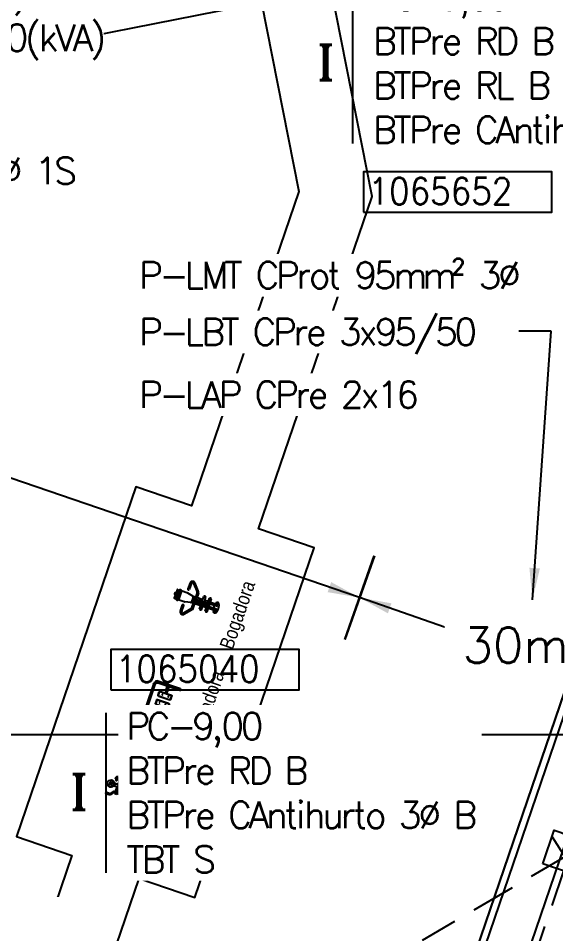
# Model space of a CAD drawing. Extents: x 0 to 336586, y 0 to 6284468.
# Drawn here: x 335330.17 to 335345.3, y 6277894.39 to 6277920.17 of the extents above; entities that cross this region are included whole.
import ezdxf
from ezdxf.enums import TextEntityAlignment as Align

# ---------------------------------------------------------------- set-up
doc = ezdxf.new("R2010")
doc.units = 0
doc.header["$LTSCALE"] = 5
doc.linetypes.add('DASHED', pattern=[0.75, 0.5, -0.25])
for name, color, linetype in [('ACOM-P', 251, 'DASHED'), ('CALLES-URBANAS', 6, 'Continuous'), ('COTAS', 11, 'Continuous'), ('GRILLA', 254, 'Continuous'), ('LBT_A_P', 100, 'DASHED'), ('LINEA-EDIFICACION-URBANA', 21, 'Continuous'), ('Numero', 42, 'Continuous'), ('PLANTA', 6, 'Continuous'), ('POSTES_E', 41, 'Continuous'), ('POSTES_P', 41, 'Continuous'), ('Prosan General Maquinas Ejercicios', 8, 'Continuous'), ('Prosan General Textos', 8, 'Continuous'), ('Prosan Pavimentación Vereda Proyectada', 8, 'Continuous'), ('TEXTO', 2, 'Continuous'), ('TEXTO-AP_P', 50, 'Continuous'), ('TEXTO-BT_P', 151, 'Continuous'), ('TEXTO-MT_P', 1, 'Continuous')]:
    doc.layers.add(name, color=color, linetype=linetype)
doc.styles.add('2mm', font='simplex.shx', dxfattribs={"width": 0.8, "height": 0.65})
doc.styles.add('ROMANS', font='romans.shx', dxfattribs={"height": 1})
doc.styles.add('ROMANT', font='romant.shx', dxfattribs={"height": 2})
doc.styles.add('Swis-50', font='swissc.ttf', dxfattribs={"width": 0.85})
doc.dimstyles.new('ACOMETIDA 500', dxfattribs={"dimtxt": 0.65, "dimasz": 1.8, "dimexe": 1.25, "dimexo": 0.625, "dimtad": 0, "dimdec": 0, "dimtxsty": '2mm', "dimblk": 'NONE', "dimcen": 2.5, "dimse1": 1, "dimse2": 1, "dimclrd": 256, "dimclrt": 2, "dimadec": 0, "dimazin": 0, "dimtfac": 1, "dimtdec": 0, "dimtmove": 0, "dimatfit": 3, "dimldrblk": 'NONE', "dimfxl": 1, "dimtfill": 1, "dimlwd": -1, "dimarcsym": 2})
doc.dimstyles.new('COTA 500', dxfattribs={"dimtxt": 0.9, "dimasz": 0.9, "dimexe": 1.25, "dimexo": 1.25, "dimgap": 1.2, "dimtad": 0, "dimtih": 1, "dimtoh": 1, "dimdec": 0, "dimzin": 0, "dimdsep": 46, "dimtxsty": 'ROMANS', "dimcen": 0, "dimclrd": 11, "dimclre": 11, "dimclrt": 256, "dimadec": 0, "dimazin": 0, "dimtfac": 1, "dimtdec": 0, "dimtofl": 0, "dimtmove": 0, "dimatfit": 3, "dimfxl": 1.25, "dimfxlon": 1, "dimtfill": 1, "dimtolj": 1, "dimtzin": 0, "dimarcsym": 0})
doc.dimstyles.new('GRILLA X 500', dxfattribs={"dimtxt": 0.5, "dimasz": 1.8, "dimexe": 1.25, "dimexo": 0.625, "dimtad": 0, "dimdec": 0, "dimtxsty": 'ROMANS', "dimblk": 'NONE', "dimcen": 2.5, "dimse1": 1, "dimse2": 1, "dimsd1": 1, "dimsd2": 1, "dimclrd": 256, "dimclrt": 256, "dimadec": 0, "dimazin": 0, "dimtfac": 1, "dimtdec": 0, "dimtmove": 0, "dimatfit": 3, "dimldrblk": 'NONE', "dimfxlon": 1, "dimtfill": 1, "dimlwd": -1, "dimarcsym": 2})
doc.dimstyles.new('VANO 500', dxfattribs={"dimtxt": 0.65, "dimasz": 1.8, "dimexe": 0, "dimexo": 8, "dimgap": 1.2, "dimtad": 0, "dimdec": 0, "dimzin": 0, "dimdsep": 46, "dimtxsty": '2mm', "dimblk": 'NONE', "dimcen": 0, "dimse1": 1, "dimse2": 1, "dimsd1": 1, "dimsd2": 1, "dimclrd": 7, "dimclrt": 2, "dimadec": 0, "dimazin": 0, "dimtfac": 1, "dimtdec": 0, "dimtofl": 0, "dimtmove": 0, "dimatfit": 3, "dimldrblk": 'NONE', "dimfxl": 1, "dimtfill": 1, "dimtolj": 1, "dimtzin": 0, "dimlwd": 25, "dimarcsym": 0})

# ---------------------------------------------------------------- blocks, each defined once
blk = doc.blocks.new('Maquina A')
at = {"layer": 'Prosan General Maquinas Ejercicios'}
h = blk.add_hatch(color=256, dxfattribs=at)
edge = h.paths.add_edge_path()
edge.add_ellipse((-1.137, 0.001), major_axis=(0.0372, 0), ratio=0.731779, start_angle=0, end_angle=360)
for p, q in [((-1.195, 0.319), (-1.267, 0.319)), ((-1.195, 0.28), (-1.267, 0.28)), ((-1.195, 0.28), (-1.195, 0.319)), ((-1.174, 0.315), (-1.195, 0.315)), ((-1.174, 0.283), (-1.195, 0.283)), ((-1.159, 0.275), (-1.104, 0.197)), ((-1.133, 0.293), (-1.076, 0.212)), ((-0.242, 0.274), (-0.57, 0.274)), ((-0.242, 0.268), (-0.57, 0.268)), ((-0.001, 0.26), (0.059, 0.26)), ((-0.001, 0.26), (-0.001, 0.124)), ((0.059, 0.26), (0.059, 0.124)), ((-1.041, 0.038), (-1.239, 0.038)), ((-1.062, 0.206), (-1.046, 0.206)), ((-1.062, 0.174), (-1.046, 0.174)), ((-1.046, 0.224), (-1.046, 0.206)), ((-1.046, 0.174), (-1.046, 0.142)), ((-1.045, 0.231), (-0.987, 0.231)), ((-1.045, 0.231), (-1.045, 0.225)), ((-1.045, 0.225), (-0.987, 0.225)), ((-1.044, 0.14), (-0.988, 0.14)), ((-1.041, 0.141), (-1.041, 0.038)), ((-0.99, 0.141), (-0.99, 0.038)), ((-0.175, 0.038), (-0.99, 0.038)), ((-0.987, 0.231), (-0.987, 0.225)), ((-0.986, 0.208), (-0.986, 0.224)), ((-0.986, 0.208), (-0.765, 0.208)), ((-0.986, 0.142), (-0.986, 0.17)), ((-0.986, 0.17), (-0.765, 0.17)), ((-0.808, 0.221), (-0.676, 0.221)), ((-0.808, 0.208), (-0.808, 0.221)), ((-0.808, 0.16), (-0.808, 0.17)), ((-0.594, 0.16), (-0.808, 0.16)), ((-0.802, 0.227), (-0.748, 0.227)), ((-0.802, 0.227), (-0.802, 0.221)), ((-0.802, 0.16), (-0.802, 0.154)), ((-0.748, 0.154), (-0.802, 0.154)), ((-0.795, 0.227), (-0.755, 0.227)), ((-0.748, 0.227), (-0.748, 0.221)), ((-0.748, 0.16), (-0.748, 0.154)), ((-0.742, 0.174), (-0.742, 0.221)), ((-0.742, 0.16), (-0.742, 0.174)), ((-0.676, 0.221), (-0.594, 0.221)), ((-0.594, 0.25), (-0.594, 0.171)), ((-0.594, 0.171), (-0.594, 0.13)), ((-0.588, 0.25), (-0.588, 0.171)), ((-0.588, 0.171), (-0.588, 0.13)), ((-0.242, 0.112), (-0.57, 0.112)), ((-0.242, 0.106), (-0.57, 0.106)), ((-0.224, 0.25), (-0.224, 0.13)), ((-0.218, 0.25), (-0.218, 0.13)), ((-0.218, 0.22), (-0.001, 0.22)), ((-0.001, 0.16), (-0.218, 0.16)), ((-0.18, 0.124), (0.064, 0.124)), ((-0.18, 0.114), (-0.18, 0.124)), ((-0.18, 0.114), (0.064, 0.114)), ((-0.114, 0.156), (-0.175, 0.156)), ((-0.175, 0.156), (-0.175, 0.124)), ((-0.114, 0.15), (-0.175, 0.15)), ((-0.175, 0.114), (-0.114, 0.114)), ((-0.175, -0.114), (-0.175, 0.114)), ((-0.114, 0.156), (-0.114, 0.124)), ((-0.114, -0.114), (-0.114, 0.114)), ((0, 0.038), (-0.114, 0.038)), ((0.059, 0.254), (-0.001, 0.254)), ((0.064, 0.114), (0.064, 0.124)), ((-1.041, -0.038), (-1.239, -0.038)), ((-0.94, -0.16), (-1.154, -0.16)), ((-1.154, -0.16), (-1.154, -0.221)), ((-1.154, -0.221), (-1.046, -0.221)), ((-1.148, -0.16), (-1.148, -0.154)), ((-1.094, -0.154), (-1.148, -0.154)), ((-1.148, -0.227), (-1.148, -0.221)), ((-1.148, -0.227), (-1.094, -0.227)), ((-1.141, -0.227), (-1.101, -0.227)), ((-1.131, -0.171), (-1.046, -0.171)), ((-1.131, -0.209), (-1.046, -0.209)), ((-1.094, -0.16), (-1.094, -0.154)), ((-1.094, -0.227), (-1.094, -0.221)), ((-1.088, -0.16), (-1.088, -0.171)), ((-1.088, -0.209), (-1.088, -0.221)), ((-1.046, -0.171), (-1.046, -0.143)), ((-1.046, -0.225), (-1.046, -0.209)), ((-1.045, -0.226), (-0.987, -0.226)), ((-1.045, -0.232), (-1.045, -0.226)), ((-1.045, -0.232), (-0.987, -0.232)), ((-1.044, -0.141), (-0.988, -0.141)), ((-1.041, -0.141), (-1.041, -0.038)), ((-1.039, -0.19), (-1.033, -0.19)), ((-0.175, -0.038), (-0.99, -0.038)), ((-0.99, -0.141), (-0.99, -0.038)), ((-0.987, -0.232), (-0.987, -0.226)), ((-0.986, -0.143), (-0.986, -0.174)), ((-0.986, -0.206), (-0.986, -0.225)), ((-0.986, -0.221), (-0.968, -0.221)), ((-0.947, -0.285), (-0.97, -0.217)), ((-0.94, -0.171), (-0.94, -0.13)), ((-0.94, -0.205), (-0.94, -0.171)), ((-0.917, -0.273), (-0.94, -0.205)), ((-0.934, -0.171), (-0.934, -0.13)), ((-0.934, -0.223), (-0.934, -0.171)), ((-0.589, -0.106), (-0.916, -0.106)), ((-0.589, -0.112), (-0.916, -0.112)), ((-0.571, -0.25), (-0.571, -0.13)), ((-0.565, -0.25), (-0.565, -0.13)), ((-0.348, -0.16), (-0.565, -0.16)), ((-0.565, -0.22), (-0.348, -0.22)), ((-0.353, -0.114), (-0.109, -0.114)), ((-0.353, -0.124), (-0.353, -0.114)), ((-0.353, -0.124), (-0.109, -0.124)), ((-0.348, -0.26), (-0.348, -0.124)), ((-0.287, -0.254), (-0.348, -0.254)), ((-0.287, -0.26), (-0.287, -0.124)), ((-0.175, -0.156), (-0.175, -0.124)), ((-0.114, -0.15), (-0.175, -0.15)), ((-0.114, -0.156), (-0.175, -0.156)), ((0, -0.038), (-0.114, -0.038)), ((-0.114, -0.156), (-0.114, -0.124)), ((-0.109, -0.124), (-0.109, -0.114)), ((-0.589, -0.268), (-0.916, -0.268)), ((-0.589, -0.274), (-0.916, -0.274)), ((-0.901, -0.283), (-0.893, -0.283)), ((-0.901, -0.315), (-0.894, -0.315)), ((-0.893, -0.28), (-0.852, -0.28)), ((-0.893, -0.28), (-0.893, -0.319)), ((-0.893, -0.319), (-0.852, -0.319)), ((-0.348, -0.26), (-0.287, -0.26))]:
    blk.add_line(p, q, dxfattribs=at)
for points in [[(-0.795, 0.227, -1.175), (-0.755, 0.227, 12.056567)], [(-0.795, 0.154, 1.175), (-0.755, 0.154, -12.056567)], [(-1.141, -0.154, -1.175), (-1.101, -0.154, 12.056567)], [(-1.141, -0.227, 1.175), (-1.101, -0.227, -12.056567)]]:
    blk.add_lwpolyline(points, format="xyb", dxfattribs=at)
for centre, radius in [((-1.28, 0.068), 0.00635), ((-0.499, 0.19), 0.00631), ((-0.321, 0.19), 0.00631), ((0.039, 0.07), 0.00635), ((-1.277, -0.07), 0.00635), ((-0.845, -0.19), 0.00631), ((-0.667, -0.19), 0.00631), ((0.041, -0.069), 0.00635)]:
    blk.add_circle(centre, radius, dxfattribs=at)
for centre, radius, start, end in [((-1.267, 0.299), 0.019, 90, 270), ((-1.174, 0.266), 0.0493, 33.2711, 89.6773), ((-1.174, 0.266), 0.0173, 30.1442, 89.6773), ((-0.57, 0.25), 0.0241, 90, 180), ((-0.57, 0.25), 0.018, 90, 180), ((-0.242, 0.25), 0.0241, 0, 90), ((-0.242, 0.25), 0.018, 0, 90), ((-1.239, 0), 0.1, 22.3956, 337.6044), ((-1.239, 0), 0.0381, 90, 270), ((-1.192, 0), 0.0381, 90, 270), ((-1.062, 0.223), 0.0493, 212.343, 269.6773), ((-1.062, 0.223), 0.0173, 218.7556, 269.6773), ((-1.045, 0.224), 0.001, 90, 180), ((-1.072, 0.19), 0.0305, 328.379, 31.621), ((-1.044, 0.142), 0.002, 180, 270), ((-1.016, 0.066), 0.0381, 228.1897, 267.049), ((-0.992, 0), 0.0381, 90, 270), ((-0.962, 0.189), 0.0301, 140.8139, 219.1861), ((-0.992, 0), 0.0381, 270, 90), ((-0.988, 0.142), 0.002, 270, 0), ((-0.987, 0.224), 0.001, 0, 90), ((-0.768, 0.189), 0.0193, 279.4693, 80.5307), ((-0.57, 0.13), 0.0241, 180, 270), ((-0.57, 0.13), 0.018, 180, 270), ((-0.242, 0.13), 0.0241, 270, 0), ((-0.242, 0.13), 0.018, 270, 0), ((0, 0), 0.1, 202.3956, 157.6044), ((0, 0), 0.0381, 270, 90), ((-1.128, -0.19), 0.0193, 99.5017, 260.4983), ((-1.044, -0.143), 0.002, 90, 180), ((-1.069, -0.19), 0.0301, 320.8139, 39.1861), ((-1.045, -0.225), 0.001, 180, 270), ((-1.016, -0.066), 0.0381, 92.951, 131.8103), ((-0.96, -0.19), 0.0301, 148.2284, 211.7716), ((-0.988, -0.143), 0.002, 0, 90), ((-0.987, -0.225), 0.001, 270, 0), ((-0.986, -0.223), 0.0493, 21.9107, 89.6773), ((-0.986, -0.223), 0.0173, 21.9107, 89.6773), ((-0.916, -0.13), 0.0241, 90, 180), ((-0.916, -0.13), 0.018, 90, 180), ((-0.589, -0.13), 0.0241, 0, 90), ((-0.589, -0.13), 0.018, 0, 90), ((-0.589, -0.25), 0.0241, 270, 0), ((-0.589, -0.25), 0.018, 270, 0), ((-0.901, -0.266), 0.0493, 201.9107, 269.6773), ((-0.916, -0.25), 0.018, 260.8628, 270), ((-0.901, -0.266), 0.0173, 201.9107, 269.6773), ((-0.916, -0.25), 0.0241, 268.5943, 270), ((-0.852, -0.299), 0.019, 270, 90)]:
    blk.add_arc(centre, radius, start, end, dxfattribs=at)
blk.add_ellipse((-1.137, 0.001), major_axis=(0.0372, 0), ratio=0.731779, dxfattribs=at)
blk = doc.blocks.new('Maquina B')
at = {"layer": 'Prosan General Maquinas Ejercicios'}
for p, q in [((-0.855, 0.631), (-0.855, -0.068)), ((-0.805, 0.631), (-0.805, -0.052)), ((-0.025, 0.631), (-0.025, -0.048)), ((0.025, 0.631), (0.025, -0.068)), ((-0.799, 0.256), (-0.799, 0.307)), ((-0.797, 0.256), (-0.797, 0.307)), ((-0.694, 0.252), (-0.694, 0.311)), ((-0.691, 0.309), (-0.691, 0.254)), ((-0.69, 0.306), (-0.605, 0.306)), ((-0.688, 0.261), (-0.605, 0.261)), ((-0.605, 0.12), (-0.605, 0.447)), ((-0.599, 0.12), (-0.599, 0.447)), ((-0.54, 0.471), (-0.581, 0.471)), ((-0.54, 0.465), (-0.581, 0.465)), ((-0.489, 0.471), (-0.54, 0.471)), ((-0.489, 0.465), (-0.54, 0.465)), ((-0.471, 0.12), (-0.471, 0.447)), ((-0.465, 0.12), (-0.465, 0.447)), ((-0.365, 0.12), (-0.365, 0.447)), ((-0.359, 0.12), (-0.359, 0.447)), ((-0.341, 0.471), (-0.29, 0.471)), ((-0.341, 0.465), (-0.29, 0.465)), ((-0.29, 0.471), (-0.249, 0.471)), ((-0.29, 0.465), (-0.249, 0.465)), ((-0.231, 0.12), (-0.231, 0.447)), ((-0.225, 0.12), (-0.225, 0.447)), ((-0.14, 0.306), (-0.225, 0.306)), ((-0.142, 0.261), (-0.225, 0.261)), ((-0.139, 0.309), (-0.139, 0.254)), ((-0.136, 0.252), (-0.136, 0.311)), ((-0.033, 0.256), (-0.033, 0.307)), ((-0.031, 0.256), (-0.031, 0.307)), ((-0.854, 0.08), (-0.854, 0.002)), ((-0.806, 0.08), (-0.806, 0.002)), ((-0.489, 0.102), (-0.581, 0.102)), ((-0.489, 0.096), (-0.581, 0.096)), ((-0.341, 0.102), (-0.249, 0.102)), ((-0.341, 0.096), (-0.249, 0.096)), ((-0.024, 0.08), (-0.024, 0.002)), ((0.024, 0.08), (0.024, 0.002)), ((-0.849, -0.004), (-0.849, -0.023)), ((-0.811, -0.004), (-0.811, -0.023)), ((-0.089, -0.089), (-0.741, -0.089)), ((-0.089, -0.127), (-0.741, -0.127)), ((-0.019, -0.004), (-0.019, -0.023)), ((0.019, -0.004), (0.019, -0.023))]:
    blk.add_line(p, q, dxfattribs=at)
for points in [[(-0.805, 0.251), (-0.799, 0.251), (-0.799, 0.256), (-0.797, 0.256), (-0.797, 0.253, 0.414214), (-0.795, 0.251), (-0.695, 0.251, 0.432476), (-0.694, 0.252), (-0.692, 0.252, 0.32786), (-0.691, 0.253, 0.076029), (-0.686, 0.281, 0.076029), (-0.691, 0.309, 0.32786), (-0.692, 0.311), (-0.694, 0.311, 0.431705), (-0.695, 0.312), (-0.795, 0.312, 0.414214), (-0.797, 0.31), (-0.797, 0.307), (-0.799, 0.307), (-0.799, 0.312), (-0.805, 0.312)], [(-0.025, 0.251), (-0.031, 0.251), (-0.031, 0.256), (-0.033, 0.256), (-0.033, 0.253, -0.414214), (-0.035, 0.251), (-0.135, 0.251, -0.432476), (-0.136, 0.252), (-0.138, 0.252, -0.32786), (-0.139, 0.253, -0.076029), (-0.144, 0.281, -0.076029), (-0.139, 0.309, -0.32786), (-0.138, 0.311), (-0.136, 0.311, -0.431705), (-0.135, 0.312), (-0.035, 0.312, -0.414214), (-0.033, 0.31), (-0.033, 0.307), (-0.031, 0.307), (-0.031, 0.312), (-0.025, 0.312)]]:
    blk.add_lwpolyline(points, format="xyb", dxfattribs=at)
for centre in [(-0.534, 0.377), (-0.296, 0.377), (-0.534, 0.199), (-0.296, 0.199)]:
    blk.add_circle(centre, 0.00631, dxfattribs=at)
for centre, radius, start, end in [((-0.83, 0.631), 0.0254, 0, 180), ((0, 0.631), 0.0254, 0, 180), ((-0.581, 0.447), 0.0241, 90, 180), ((-0.581, 0.447), 0.018, 90, 180), ((-0.489, 0.447), 0.0241, 0, 90), ((-0.489, 0.447), 0.018, 0, 90), ((-0.341, 0.447), 0.0241, 90, 180), ((-0.341, 0.447), 0.018, 90, 180), ((-0.249, 0.447), 0.0241, 0, 90), ((-0.249, 0.447), 0.018, 0, 90), ((-0.83, 0.071), 0.0258, 21.6081, 158.3919), ((-0.83, 0), 0.0241, 4.3538, 175.6462), ((-0.83, 0.003), 0.024, 182.9888, 217.5642), ((-0.83, 0.003), 0.024, 322.4358, 357.0112), ((-0.581, 0.12), 0.0241, 180, 270), ((-0.581, 0.12), 0.018, 180, 270), ((-0.489, 0.12), 0.0241, 270, 0), ((-0.489, 0.12), 0.018, 270, 0), ((-0.341, 0.12), 0.0241, 180, 270), ((-0.341, 0.12), 0.018, 180, 270), ((-0.249, 0.12), 0.0241, 270, 0), ((-0.249, 0.12), 0.018, 270, 0), ((0, 0.071), 0.0258, 21.6081, 158.3919), ((0, 0), 0.0241, 4.3538, 175.6462), ((0, 0.003), 0.024, 182.9888, 217.5642), ((0, 0.003), 0.024, 322.4358, 357.0112), ((-0.83, -0.068), 0.0254, 180, 284.9354), ((-0.741, -0.019), 0.108, 180, 270), ((-0.741, -0.019), 0.07, 180, 270), ((-0.089, -0.019), 0.07, 270, 0), ((-0.089, -0.019), 0.108, 270, 0), ((0, -0.068), 0.0254, 247.9455, 0), ((0, -0.068), 0.0254, 255.0646, 0)]:
    blk.add_arc(centre, radius, start, end, dxfattribs=at)
at = {"layer": 'Prosan General Maquinas Ejercicios', "extrusion": (0, 0, -1)}
blk.add_ellipse((-0.83, 0), major_axis=(-0.0195, 0), ratio=0.932138, start_param=6.067936, end_param=9.640028, dxfattribs=at)
at = {"layer": 'Prosan General Maquinas Ejercicios'}
blk.add_ellipse((0, 0), major_axis=(0.0195, 0), ratio=0.932138, start_param=6.067936, end_param=9.640028, dxfattribs=at)
blk = doc.blocks.new('Maquina C')
at = {"layer": 'Prosan General Maquinas Ejercicios'}
for p, q in [((-0.13, 1.194), (-0.13, 1.175)), ((-0.13, 1.052), (-0.13, 0.911)), ((-0.086, 1.126), (-0.128, 1.169)), ((-0.125, 1.166), (0.125, 1.166)), ((0.122, 1.203), (-0.122, 1.203)), ((0.106, 1.077), (-0.106, 1.077)), ((-0.09, 1.077), (-0.09, 1.13)), ((0.07, 1.12), (-0.07, 1.12)), ((-0.039, 1.077), (-0.039, 1.12)), ((-0.025, 1.077), (-0.025, 1.12)), ((0.025, 1.077), (0.025, 1.12)), ((0.039, 1.077), (0.039, 1.12)), ((0.086, 1.126), (0.128, 1.169)), ((0.09, 1.077), (0.09, 1.13)), ((0.13, 1.194), (0.13, 1.175)), ((0.13, 0.911), (0.13, 1.052)), ((-0.289, 0.632), (-0.475, 0.798)), ((-0.262, 0.658), (-0.442, 0.816)), ((-0.407, 0.922), (-0.235, 0.922)), ((-0.407, 0.883), (-0.235, 0.883)), ((-0.318, 0.925), (-0.24, 0.925)), ((-0.318, 0.88), (-0.318, 0.925)), ((-0.318, 0.88), (-0.24, 0.88)), ((-0.235, 0.883), (-0.235, 0.922)), ((-0.094, 0.725), (-0.128, 0.887)), ((0.094, 0.725), (0.128, 0.887)), ((0.407, 0.922), (0.235, 0.922)), ((0.235, 0.883), (0.235, 0.922)), ((0.407, 0.883), (0.235, 0.883)), ((0.318, 0.925), (0.24, 0.925)), ((0.318, 0.88), (0.24, 0.88)), ((0.262, 0.658), (0.442, 0.816)), ((0.289, 0.632), (0.475, 0.798)), ((0.318, 0.88), (0.318, 0.925)), ((-0.228, 0.645), (-0.025, 0.645)), ((-0.228, 0.607), (-0.025, 0.607)), ((-0.09, 0.645), (-0.09, 0.717)), ((-0.09, 0.429), (-0.09, 0.607)), ((0.07, 0.707), (-0.07, 0.707)), ((-0.039, 0.645), (-0.039, 0.707)), ((-0.039, 0.429), (-0.039, 0.607)), ((-0.031, 0.6), (-0.025, 0.6)), ((-0.031, 0.503), (-0.031, 0.6)), ((-0.025, 0.259), (-0.025, 0.707)), ((0.024, 0.707), (-0.024, 0.707)), ((0.025, 0.259), (0.025, 0.707)), ((0.228, 0.645), (0.025, 0.645)), ((0.228, 0.607), (0.025, 0.607)), ((0.025, 0.6), (0.031, 0.6)), ((0.031, 0.503), (0.031, 0.6)), ((0.039, 0.645), (0.039, 0.707)), ((0.039, 0.429), (0.039, 0.607)), ((0.09, 0.645), (0.09, 0.717)), ((0.09, 0.429), (0.09, 0.607)), ((-0.19, 0.429), (-0.025, 0.429)), ((-0.19, 0.369), (-0.19, 0.429)), ((-0.19, 0.369), (-0.025, 0.369)), ((-0.19, 0.259), (0.19, 0.259)), ((-0.19, 0.198), (-0.19, 0.259)), ((-0.09, 0.259), (-0.09, 0.369)), ((-0.039, 0.259), (-0.039, 0.369)), ((-0.031, 0.503), (-0.025, 0.503)), ((0.025, 0.503), (0.031, 0.503)), ((0.025, 0.429), (0.19, 0.429)), ((0.025, 0.369), (0.19, 0.369)), ((0.039, 0.259), (0.039, 0.369)), ((0.09, 0.259), (0.09, 0.369)), ((0.19, 0.369), (0.19, 0.429)), ((0.19, 0.198), (0.19, 0.259)), ((-0.19, 0.198), (0.19, 0.198)), ((-0.09, -0.023), (-0.09, 0.198)), ((-0.039, -0.023), (-0.039, 0.198)), ((0.039, -0.023), (0.039, 0.198)), ((0.09, -0.023), (0.09, 0.198))]:
    blk.add_line(p, q, dxfattribs=at)
for centre in [(-0.12, 1.11), (0.12, 1.11), (-0.12, 0), (0.12, 0)]:
    blk.add_circle(centre, 0.00635, dxfattribs=at)
for centre, radius, start, end in [((-0.121, 1.194), 0.00934, 99.1044, 183.0112), ((-0.121, 1.175), 0.00934, 176.9888, 260.8956), ((-0.106, 1.052), 0.0244, 90, 180), ((-0.07, 1.145), 0.0244, 226.6911, 270), ((0, 1.214), 0.0248, 333.3314, 206.6686), ((0.07, 1.145), 0.0244, 270, 313.3089), ((0.106, 1.052), 0.0244, 0, 90), ((0.121, 1.194), 0.00934, 356.9888, 80.8956), ((0.121, 1.175), 0.00934, 279.1044, 356.9888), ((-0.412, 0.844), 0.078, 86.4453, 216.0411), ((-0.411, 0.843), 0.041, 84.2456, 220.7168), ((-0.24, 0.902), 0.022, 270, 90), ((0.014, 0.911), 0.144, 179.9587, 189.4515), ((-0.014, 0.911), 0.144, 350.5485, 0.0413), ((0.24, 0.902), 0.022, 90, 270), ((0.412, 0.844), 0.078, 323.9589, 93.5547), ((0.411, 0.843), 0.041, 319.2832, 95.7544), ((-0.228, 0.695), 0.0881, 225.8191, 270), ((-0.228, 0.695), 0.05, 227.1441, 270), ((-0.07, 0.731), 0.0244, 188.612, 270), ((0.07, 0.731), 0.0244, 270, 351.388), ((0.228, 0.695), 0.05, 270, 312.8559), ((0.228, 0.695), 0.0881, 270, 314.1809), ((-0.163, 0.399), 0.0406, 132.008, 227.992), ((-0.163, 0.228), 0.0406, 132.008, 227.992), ((0.163, 0.399), 0.0406, 312.008, 47.992), ((0.163, 0.228), 0.0406, 312.008, 47.992), ((-0.065, 0.006), 0.0383, 228.4773, 311.5227), ((0.065, 0.006), 0.0383, 228.4773, 311.5227)]:
    blk.add_arc(centre, radius, start, end, dxfattribs=at)
for centre, start_param, end_param in [((0, 1.11), 5.554716, 6.925621), ((0, 1.11), 2.499157, 3.86985), ((0, 0), 5.331851, 10.376113), ((0, 0), 10.739916, 11.251232)]:
    blk.add_ellipse(centre, major_axis=(-0.155, 0), ratio=0.451575, start_param=start_param, end_param=end_param, dxfattribs=at)
blk = doc.blocks.new('PLANTA')
at = {"layer": 'CALLES-URBANAS'}
for points in [[(335864.237, 6282657.176), (335862.06, 6282657.919), (335860.784, 6282654.181), (335775.61, 6282683.257), (335758.455, 6282633.005), (335841.078, 6282604.8), (335842.914, 6282601.06), (335825.385, 6282549.711), (335821.645, 6282547.875), (335738.833, 6282576.145), (335738.446, 6282575.009), (335820.307, 6282547.064), (335820.033, 6282546.26)], [(335844.61, 6282599.684), (335843.806, 6282599.959), (335826.845, 6282550.274), (335827.649, 6282549.999)]]:
    blk.add_lwpolyline(points, dxfattribs=at)
at = {"layer": 'LINEA-EDIFICACION-URBANA', "ltscale": 0.2}
blk.add_lwpolyline([(335738.898, 6282576.334), (335758.201, 6282632.88), (335840.935, 6282604.637), (335842.698, 6282601.047), (335825.222, 6282549.854), (335821.632, 6282548.091), (335738.898, 6282576.334), (335696.311, 6282590.872), (335693, 6282581.172), (335650.758, 6282457.433)], dxfattribs=at)
at = {"layer": 'Prosan Pavimentación Vereda Proyectada'}
blk.add_lwpolyline([(335823.172, 6282573.64), (335824.738, 6282573.106), (335828.1, 6282582.955), (335826.534, 6282583.49), (335829.73, 6282592.852), (335828.577, 6282598.701), (335836.407, 6282600.246, 0.200667), (335841.027, 6282596.152), (335826.893, 6282554.748, 0.200589), (335820.736, 6282554.336), (335815.485, 6282560.35), (335819.972, 6282564.268)], format="xyb", close=True, dxfattribs=at)
blk.add_lwpolyline([(335814.17, 6282561.857), (335808.919, 6282567.872), (335818.784, 6282596.77), (335826.614, 6282598.314), (335827.664, 6282592.991), (335824.641, 6282584.136), (335823.076, 6282584.671), (335819.713, 6282574.821), (335821.279, 6282574.286), (335818.253, 6282565.421)], close=True, dxfattribs=at)
at = {"layer": 'Prosan General Maquinas Ejercicios', "rotation": 71.15142590851902}
blk.add_blockref('Maquina C', (335825.337, 6282581.268), dxfattribs=at)
at = {"layer": 'Prosan General Maquinas Ejercicios', "xscale": -1}
for name, p, rotation in [('Maquina B', (335823.727, 6282579.16), 251.151425908519), ('Maquina A', (335823.546, 6282575.915), 161.151425908519)]:
    blk.add_blockref(name, p, dxfattribs=dict(at, rotation=rotation))
at = {"layer": 'Prosan General Textos', "style": 'Swis-50'}
for s, p in [('Bogadora', (335825.934, 6282581.064)), ('Caminadora', (335824.988, 6282578.291)), ('Eliptica', (335824.111, 6282575.722))]:
    blk.add_text(s, height=0.4, rotation=71.1514, dxfattribs=at).set_placement(p, align=Align.MIDDLE_CENTER)
blk = doc.blocks.new('PC-9_P')
at = {"layer": 'POSTES_E'}
for p, q in [((0.608, 1.25), (-1, -0.761)), ((1, 0.728), (-0.583, -1.25))]:
    blk.add_line(p, q, dxfattribs=at)
blk.add_lwpolyline([(-1, 1.25), (1, 1.25), (1, -1.25), (-1, -1.25)], close=True, dxfattribs=at)
blk = doc.blocks.new('*D138')
at = {"layer": 'Defpoints', "color": 0, "ltscale": 0.5, "transparency": 16777216}
for p in [(335345.694, 6277896.629), (335338.378, 6277871.847), (335339.512, 6277871.46)]:
    blk.add_point(p, dxfattribs=at)
at = {"layer": 'COTAS', "color": 2, "ltscale": 0.5, "transparency": 16777216, "insert": (335342.541, 6277884.066), "char_height": 0.65, "attachment_point": 5, "rotation": 71.185, "style": '2mm', "bg_fill": 3, "box_fill_scale": 1.1, "bg_fill_color": 256, "bg_fill_true_color": 13158600, "bg_fill_transparency": 0}
blk.add_mtext('\\A1;26.00', dxfattribs=at)
blk = doc.blocks.new('_None')
blk = doc.blocks.new('*U417')
at = {"layer": 'GRILLA', "lineweight": -3}
blk.add_lwpolyline([(250, 300), (350, 300)], dxfattribs=at)
blk = doc.blocks.new('COTA-500')
at = {"layer": 'COTAS', "color": 11}
blk.add_line((0.007, 1.25), (-0.007, -1.25), dxfattribs=at)
blk.add_solid([(0.899, -0.155), (0.901, 0.145), (0, 0)], dxfattribs=at)
blk = doc.blocks.new('*D440')
at = {"layer": 'Defpoints', "color": 0, "ltscale": 0.5, "transparency": 16777216}
for p in [(335402.35, 6277986.733), (335398.598, 6277900), (0, 0)]:
    blk.add_point(p, dxfattribs=at)
at = {"layer": 'GRILLA', "ltscale": 0.5, "transparency": 16777216, "insert": (335402.35, 6277991.144), "char_height": 1, "attachment_point": 5, "rotation": 90, "style": 'ROMANS', "bg_fill": 3, "box_fill_scale": 1.1, "bg_fill_color": 256, "bg_fill_true_color": 13158600, "bg_fill_transparency": 0}
blk.add_mtext('X-335399', dxfattribs=at)
blk = doc.blocks.new('*D441')
at = {"layer": 'ACOM-P', "ltscale": 0.5, "transparency": 16777216}
for p, q in [((335345.694, 6277896.629), (335341.545, 6277894.196)), ((335335.079, 6277890.404), (335339.228, 6277892.837))]:
    blk.add_line(p, q, dxfattribs=at)
at = {"layer": 'Defpoints', "color": 0, "ltscale": 0.5, "transparency": 16777216}
for p in [(335345.694, 6277896.629), (335345.694, 6277896.629), (335335.079, 6277890.404)]:
    blk.add_point(p, dxfattribs=at)
at = {"layer": 'ACOM-P', "color": 2, "ltscale": 0.5, "transparency": 16777216, "insert": (335340.387, 6277893.517), "char_height": 0.65, "attachment_point": 5, "rotation": 30.39, "style": '2mm', "bg_fill": 3, "box_fill_scale": 1.1, "bg_fill_color": 256, "bg_fill_true_color": 13158600, "bg_fill_transparency": 0}
blk.add_mtext('12m', dxfattribs=at)

msp = doc.modelspace()

# ---------------------------------------------------------------- linework, layer by layer
at = {"layer": 'LBT_A_P', "ltscale": 0.5}
msp.add_lwpolyline([(335337.942, 6277873.888), (335345.533, 6277896.156)], dxfattribs=at)
at = {"layer": 'TEXTO-BT_P', "ltscale": 0.5}
for points in [[(335339.586, 6277921.148), (335339.586, 6277916.642)], [(335332.638, 6277900.606), (335332.638, 6277896.102)]]:
    msp.add_lwpolyline(points, dxfattribs=at)

# ---------------------------------------------------------------- block references
at = {"layer": 'COTAS'}
for rotation in [161.0990712541297, 340.7643024934695]:
    msp.add_blockref('COTA-500', (335339.782, 6277903.853), dxfattribs=dict(at, rotation=rotation))
at = {"layer": 'GRILLA', "lineweight": -3}
msp.add_blockref('*U417', (335000, 6277600), dxfattribs=at)
at = {"layer": 'PLANTA'}
msp.add_blockref('PLANTA', (-489.594, -4677.697), dxfattribs=at)
at = {"layer": 'POSTES_P', "ltscale": 5, "xscale": 0.5, "yscale": 0.5, "zscale": 0.5, "rotation": 71.18495380416084}
msp.add_blockref('PC-9_P', (335345.694, 6277896.629), dxfattribs=at)

# ---------------------------------------------------------------- texts
at = {"layer": 'TEXTO-BT_P', "ltscale": 0.5, "style": 'ROMANT'}
for p in [(335338.83, 6277918.925), (335331.882, 6277898.38)]:
    msp.add_text('I', height=1, dxfattribs=at).set_placement(p, align=Align.MIDDLE_CENTER)

# ---------------------------------------------------------------- leaders
at = {"layer": 'COTAS'}
msp.add_leader([(335344.649, 6277903.787), (335345.175, 6277911.357), (335344.267, 6277911.357)], dimstyle='COTA 500', override={"dimgap": 1.2, "dimtad": 0}, dxfattribs=at)

# ---------------------------------------------------------------- next in the draw order: texts
at = {"layer": 'TEXTO-BT_P', "ltscale": 0.5, "insert": (335340.159, 6277918.902), "char_height": 0.75, "attachment_point": 4, "style": 'ROMANS', "bg_fill": 3, "box_fill_scale": 1.3, "bg_fill_color": 256, "bg_fill_transparency": 0}
msp.add_mtext('{\\T0.8;PC-9,00\\PBTPre RD B\\PBTPre RL B\\PBTPre CAntihurto 3Ø B}', dxfattribs=at)

# ---------------------------------------------------------------- next in the draw order: dimensions: what is measured, and where the dimension line sits
at = {"layer": 'COTAS', "ltscale": 0.5}
dim = msp.add_linear_dim(base=(335338.378, 6277871.847), p1=(335345.694, 6277896.629), p2=(335339.512, 6277871.46), angle=71.185, dimstyle='VANO 500', override={"dimpost": '.00', "dimsah": 1, "dimtmove": 1}, dxfattribs=at)
dim.commit()
dim.dimension.update_dxf_attribs({"geometry": '*D138', "text_midpoint": (335342.541, 6277884.066)})

# ---------------------------------------------------------------- next in the draw order: texts
at = {"layer": 'TEXTO-BT_P', "ltscale": 0.5, "insert": (335333.211, 6277898.357), "char_height": 0.75, "attachment_point": 4, "style": 'ROMANS', "bg_fill": 3, "box_fill_scale": 1.3, "bg_fill_color": 256, "bg_fill_transparency": 0}
msp.add_mtext('{\\T0.8;PC-9,00\\PBTPre RD B\\PBTPre CAntihurto 3Ø B\\PTBT S}', dxfattribs=at)

# ---------------------------------------------------------------- next in the draw order: linework, layer by layer
at = {"layer": 'COTAS', "ltscale": 0.5}
msp.add_lwpolyline([(335455.578, 6277864.244), (335429.085, 6277873.308), (335401.922, 6277882.593), (335368.346, 6277894.057), (335355.246, 6277898.457), (335339.782, 6277903.853), (335309.302, 6277914.289), (335278.757, 6277924.735)], dxfattribs=at)

# ---------------------------------------------------------------- next in the draw order: texts
at = {"layer": 'COTAS', "insert": (335344.181, 6277902.516), "char_height": 1, "attachment_point": 5, "style": 'ROMANS', "bg_fill": 3, "box_fill_scale": 1.5, "bg_fill_color": 256, "bg_fill_transparency": 0}
msp.add_mtext('\\A1;30m', dxfattribs=at)
at = {"layer": 'TEXTO-AP_P', "ltscale": 0.5, "insert": (335333.572, 6277909.569), "char_height": 0.75, "attachment_point": 4, "style": 'ROMANS', "bg_fill": 3, "box_fill_scale": 1.3, "bg_fill_color": 256, "bg_fill_transparency": 0}
msp.add_mtext('{\\T0.8;P-LAP CPre 2x16}', dxfattribs=at)
at = {"layer": 'TEXTO-BT_P', "ltscale": 0.5, "insert": (335333.572, 6277911.212), "char_height": 0.75, "attachment_point": 4, "style": 'ROMANS', "bg_fill": 3, "box_fill_scale": 1.3, "bg_fill_color": 256, "bg_fill_transparency": 0}
msp.add_mtext('{\\T0.8;P-LBT CPre 3x95/50}', dxfattribs=at)
at = {"layer": 'TEXTO-MT_P', "ltscale": 0.5, "insert": (335333.572, 6277912.932), "char_height": 0.75, "attachment_point": 4, "style": 'ROMANS', "bg_fill": 3, "box_fill_scale": 1.3, "bg_fill_color": 256, "bg_fill_transparency": 0}
msp.add_mtext('{\\T0.8;P-LMT CProt 95mm² 3Ø}', dxfattribs=at)

# ---------------------------------------------------------------- next in the draw order: dimensions: what is measured, and where the dimension line sits
at = {"layer": 'GRILLA', "ltscale": 0.5}
dim = msp.add_ordinate_dim(feature_location=(335398.598, 6277900), offset=(3.752, 86.733), dtype=1, origin=(0, 0), dimstyle='GRILLA X 500', override={"dimpost": 'X-<>', "dimsah": 1}, dxfattribs=at)
dim.commit()
dim.dimension.update_dxf_attribs({"geometry": '*D440', "text_midpoint": (335402.35, 6277991.144)})

# ---------------------------------------------------------------- next in the draw order: linework, layer by layer
at = {"layer": 'Numero'}
for points in [[(335339.894, 6277914.711), (335345.199, 6277914.711), (335345.199, 6277915.844), (335339.894, 6277915.844)], [(335332.779, 6277901.257), (335338.084, 6277901.257), (335338.084, 6277902.39), (335332.779, 6277902.39)]]:
    msp.add_lwpolyline(points, close=True, dxfattribs=at)

# ---------------------------------------------------------------- next in the draw order: texts
at = {"layer": 'Numero', "style": 'ROMANS', "width": 0.9}
for s, p in [('1065652', (335340.033, 6277914.924)), ('1065040', (335332.919, 6277901.47))]:
    msp.add_text(s, height=0.75, dxfattribs=at).set_placement(p)
at = {"layer": 'TEXTO', "char_height": 0.75, "attachment_point": 7, "style": 'ROMANS', "bg_fill": 3, "box_fill_scale": 1, "bg_fill_color": 256, "bg_fill_transparency": 0}
for s, insert in [('{\\T0.8;EMP. AP 1\\PMED. Nº........\\PTIPO A-6-10(A)\\PDEM. MÁX.: 2,50(kVA)\\PPROY. CÍA.\\PEQUIPO\\PCONTROL AP 1Ø 1S \\PPROY. CÍA.}', (335323.315, 6277914.247)), ('{\\T0.8;EMP. AP 4\\PMED. Nº........\\PTIPO A-6-10(A)\\PDEM. MÁX.: 2,50(kVA)\\PPROY. CÍA.\\PEQUIPO\\PCONTROL AP 1Ø 1S \\PPROY. CÍA.}', (335323.04, 6277885.919))]:
    msp.add_mtext(s, dxfattribs=dict(at, insert=insert))

# ---------------------------------------------------------------- next in the draw order: dimensions: what is measured, and where the dimension line sits
at = {"layer": 'ACOM-P', "ltscale": 0.5}
dim = msp.add_aligned_dim(p1=(335335.079, 6277890.404), p2=(335345.694, 6277896.629), distance=0, dimstyle='ACOMETIDA 500', override={"dimpost": 'm', "dimsah": 1}, dxfattribs=at)
dim.commit()
dim.dimension.update_dxf_attribs({"geometry": '*D441', "text_midpoint": (335340.387, 6277893.517)})

doc.saveas('drawing.dxf')
